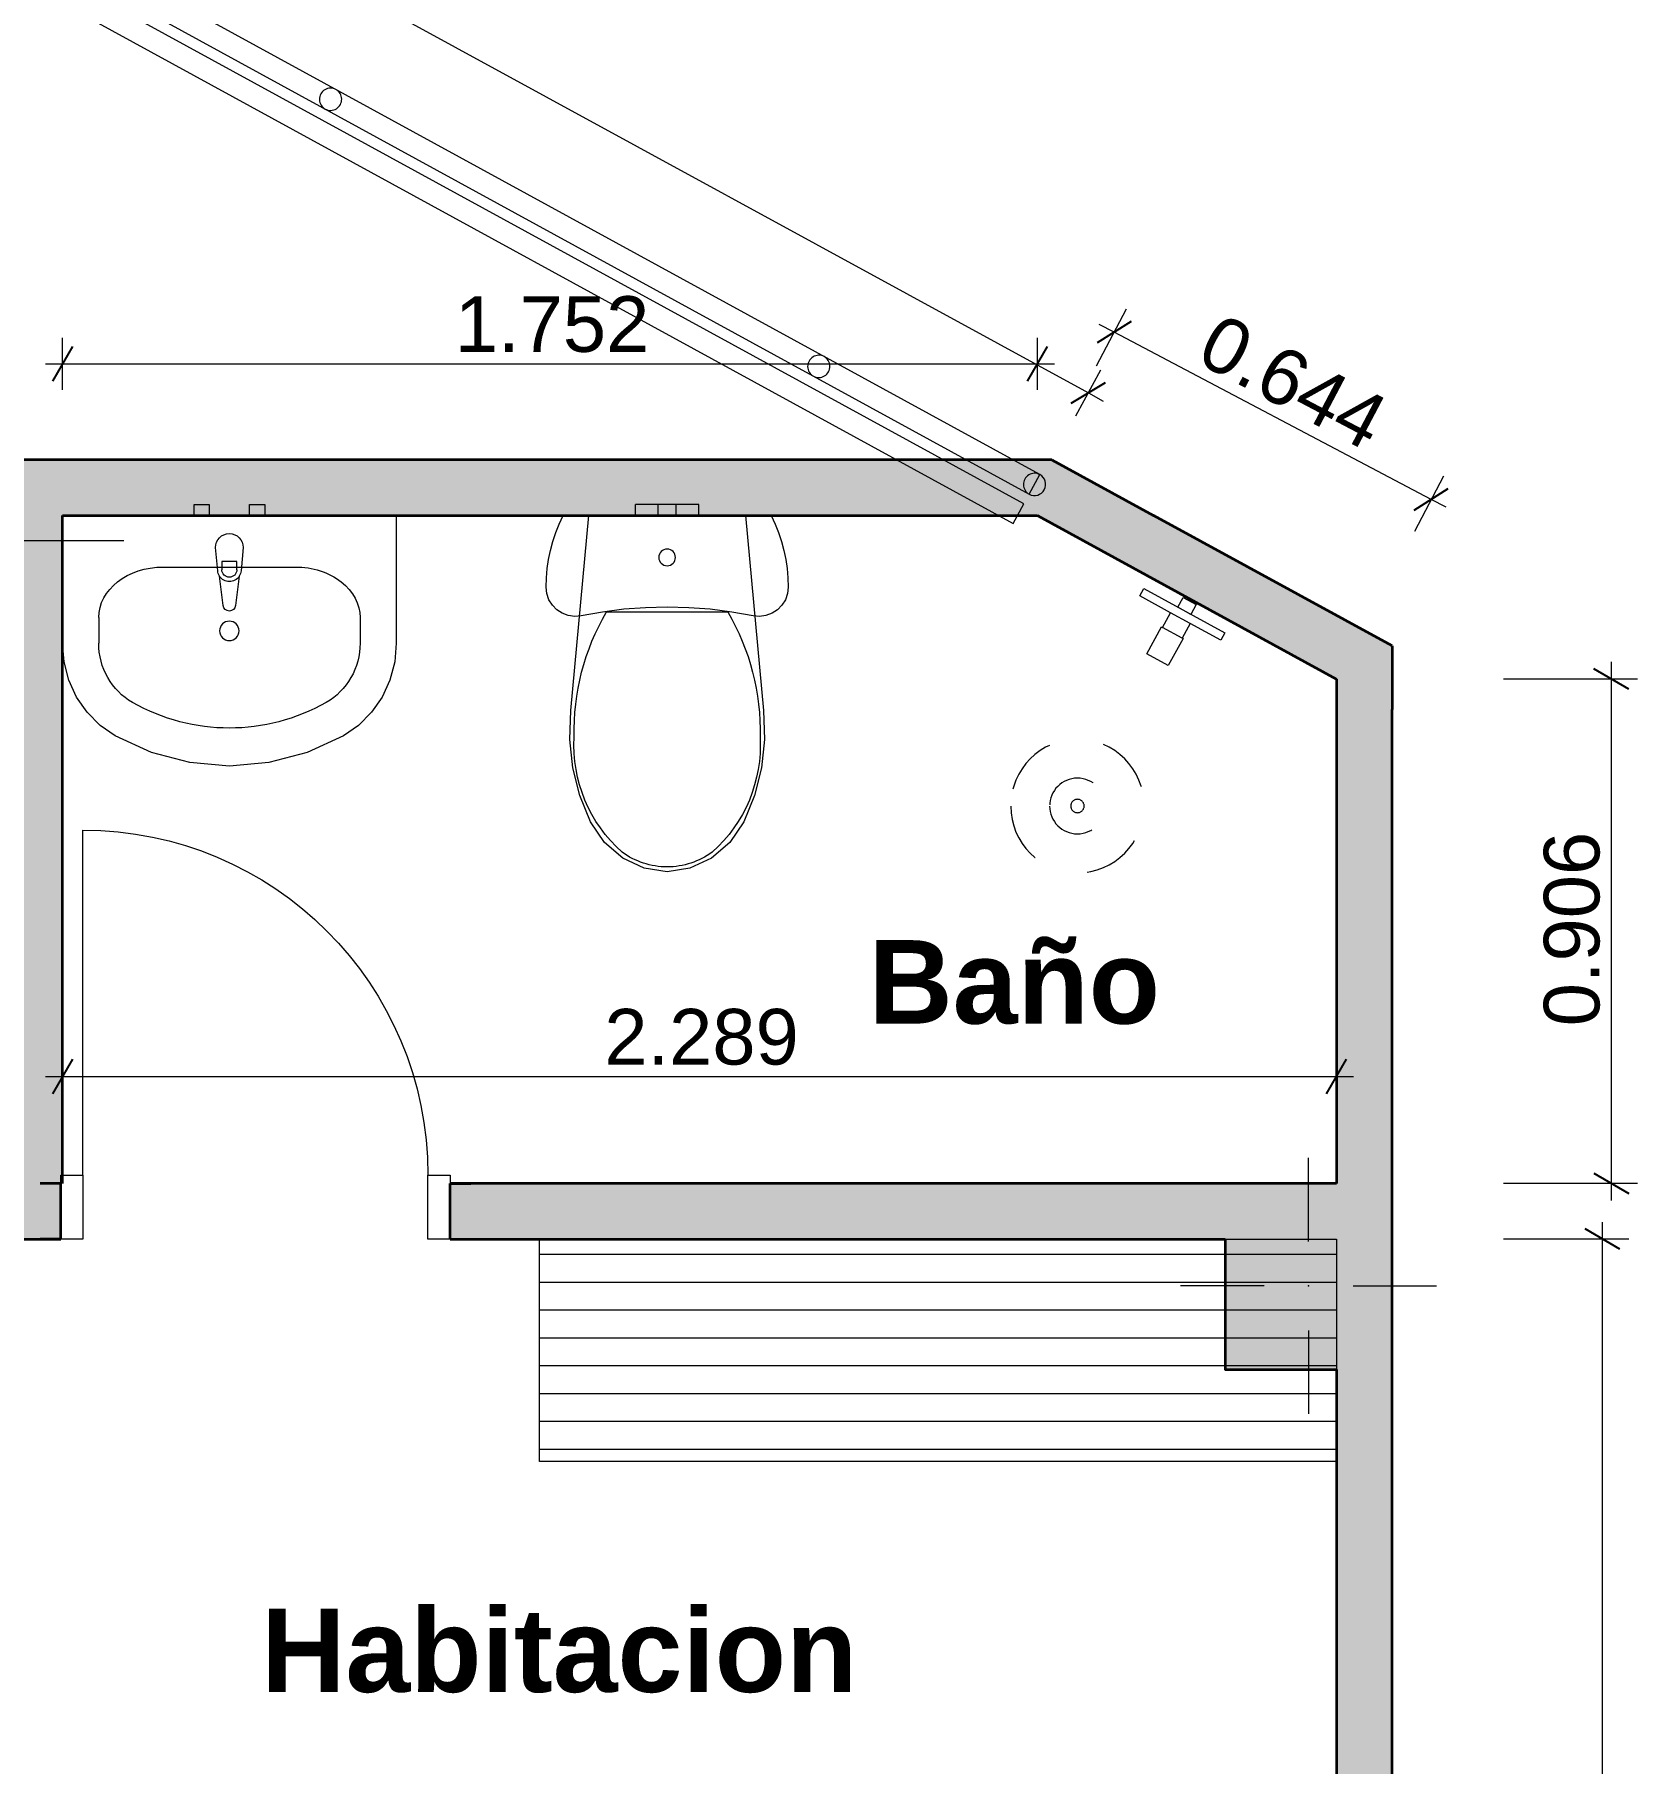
# Model space of a CAD drawing. Header units: metres. Extents: x -2.2 to 9, y -4.4 to 7.9.
# Drawn here: x 3.15 to 6.03, y 1.885 to 4.992 of the extents above; entities that cross this region are included whole.
import ezdxf

# ---------------------------------------------------------------- set-up
doc = ezdxf.new("R2010")
doc.units = ezdxf.units.M
doc.header["$MEASUREMENT"] = 0
doc.linetypes.add('Línea Oculta', pattern=[0.15875, 0.105833, -0.052917])
doc.linetypes.add('Wipeout_Contour', pattern=[1, 0, -1])
for name, color, linetype in [('Nuevo_Cotas - General', 7, 'Continuous'), ('Nuevo_Dibujo 2D - General', 7, 'Continuous'), ('Nuevo_Estructura - Carga', 7, 'Continuous'), ('Nuevo_Interior - Escaleras & Barandillas', 7, 'Continuous'), ('Nuevo_Interior - Mobiliario', 7, 'Continuous'), ('Nuevo_Puertas ARCHICAD', 7, 'Continuous')]:
    doc.layers.add(name, color=color, linetype=linetype)
for name, color, linetype, lineweight, true_color in [('Nuevo_Cotas - General_Pluma_Nº__45', 7, 'Continuous', 25, 0x40a5ff), ('Nuevo_Cotas - General_Pluma_Nº__85', 7, 'Continuous', 20, 0x80c2ff), ('Nuevo_Dibujo 2D - General_Pluma_Nº__82', 7, 'Continuous', 20, 0xaaaaaa), ('Nuevo_Estructura - Carga_Pluma_Nº__160', 7, 'Continuous', 20, 0xb4a35c), ('Nuevo_Estructura - Carga_Pluma_Nº__28', 7, 'Continuous', 35, 0xa80f02), ('Nuevo_Notas - Textos_Pluma_Nº__86', 7, 'Continuous', 20, 0x5555ff), ('Nuevo_Puertas ARCHICAD_Pluma_Nº__23', 7, 'Continuous', 20, 0xff6600), ('Nuevo_Puertas ARCHICAD_Pluma_Nº__3', 7, 'Continuous', 18, 0xff6600)]:
    doc.layers.add(name, color=color, linetype=linetype, lineweight=lineweight, true_color=true_color)
for name, color, linetype, lineweight in [('Nuevo_Cotas - General_Pluma_Nº__46', 5, 'Continuous', 25), ('Nuevo_Dibujo 2D - General_Pluma_Nº__2', 8, 'Continuous', 15), ('Nuevo_Estructura - Carga_Pluma_Nº__20', 1, 'Continuous', 0), ('Nuevo_Estructura - Carga_Pluma_Nº__27', 7, 'Continuous', 35), ('Nuevo_Interior - Escaleras & Barandillas_Pluma_Nº__11', 171, 'Continuous', 18), ('Nuevo_Interior - Mobiliario_Pluma_Nº__75', 6, 'Continuous', 20), ('Nuevo_Puertas ARCHICAD_Pluma_Nº__141', 7, 'Continuous', 20), ('Nuevo_Puertas ARCHICAD_Pluma_Nº__27', 7, 'Continuous', 35)]:
    doc.layers.add(name, color=color, linetype=linetype, lineweight=lineweight)
doc.styles.add('Estilo_Generado_1', font='')
doc.styles.add('Estilo_Generado_2', font='')
doc.styles.get('Estilo_Generado_1').set_extended_font_data('Arial')
doc.styles.get('Estilo_Generado_2').set_extended_font_data('Arial', bold=True)
doc.dimstyles.new('Estilo_Generado__1', dxfattribs={"dimtxt": 0.1, "dimasz": 0.0475, "dimexe": 0.18, "dimexo": 0.3, "dimgap": 0.09, "dimtad": 1, "dimdec": 3, "dimzin": 0, "dimdsep": 46, "dimtxsty": 'Estilo_Generado_1', "dimblk": 'ARROWHEAD_2', "dimblk1": 'ARROWHEAD_2', "dimblk2": 'ARROWHEAD_2', "dimcen": 0.09, "dimclrd": 256, "dimclre": 256, "dimclrt": 5, "dimadec": 0, "dimazin": 0, "dimtfac": 1, "dimtdec": 4, "dimtmove": 0, "dimatfit": 3, "dimfxl": 1, "dimtolj": 1, "dimtzin": 0, "dimarcsym": 0})
doc.dimstyles.new('Estilo_Generado__2', dxfattribs={"dimtxt": 0.1, "dimasz": 0.0475, "dimexe": 0.18, "dimexo": 0.3, "dimgap": 0.09, "dimtad": 1, "dimtih": 1, "dimtoh": 1, "dimdec": 3, "dimzin": 0, "dimdsep": 46, "dimtxsty": 'Estilo_Generado_1', "dimblk": 'ARROWHEAD_2', "dimblk1": 'ARROWHEAD_2', "dimblk2": 'ARROWHEAD_2', "dimcen": 0.09, "dimclrd": 256, "dimclre": 256, "dimclrt": 5, "dimadec": 0, "dimazin": 0, "dimtfac": 1, "dimtdec": 4, "dimtmove": 0, "dimatfit": 3, "dimfxl": 1, "dimtolj": 1, "dimtzin": 0, "dimarcsym": 0})

# ---------------------------------------------------------------- blocks, each defined once
blk = doc.blocks.new('Puerta Doble Corredera Exterior 24')
at = {"layer": 'Nuevo_Puertas ARCHICAD_Pluma_Nº__141', "color": 7, "linetype": 'Continuous', "lineweight": 20}
for p, q in [((-0.9, 0.265), (-0.85, 0.315)), ((0.9, 0.265), (0.85, 0.315)), ((-0.7, 0.265), (-0.9, 0.265)), ((-0.9, 0.265), (-0.85, 0.215)), ((0.7, 0.265), (0.9, 0.265)), ((0.9, 0.265), (0.85, 0.215))]:
    blk.add_line(p, q, dxfattribs=at)
at = {"layer": 'Nuevo_Puertas ARCHICAD_Pluma_Nº__27', "color": 7, "linetype": 'Continuous', "lineweight": 35}
for p, q in [((-1, 0), (-1, 0.1)), ((1, 0), (1, 0.1))]:
    blk.add_line(p, q, dxfattribs=at)
at = {"layer": 'Nuevo_Puertas ARCHICAD_Pluma_Nº__3', "color": 30, "linetype": 'Continuous', "lineweight": 18, "true_color": 0xff6600}
for p, q in [((-1.2, 0.145), (-0.2, 0.145)), ((1.2, 0.145), (0.2, 0.145))]:
    blk.add_line(p, q, dxfattribs=at)
blk = doc.blocks.new('Muro_1', base_point=(4.9777, 4.2275))
at = {"layer": 'Nuevo_Estructura - Carga_Pluma_Nº__160', "linetype": 'Continuous', "lineweight": 0, "true_color": 0x5a512e}
for points in [[(1, 4.1275), (1.1, 4.1275), (1, 4.2275)], [(1.1, 4.2275), (1, 4.2275), (1.1, 4.1275)], [(1.1, 4.1275), (1.1102, 4.1275), (1.1102, 4.2275), (1.1, 4.2275)], [(3.1102, 4.2275), (3.1102, 4.1275), (4.9521, 4.1275), (4.769, 4.2275)], [(4.769, 4.2275), (4.9521, 4.1275), (4.9777, 4.2275)], [(4.9521, 4.1275), (5.1608, 4.1275), (4.9777, 4.2275)]]:
    blk.add_hatch(color=59, dxfattribs=at).paths.add_polyline_path(points)
at = {"layer": 'Nuevo_Estructura - Carga_Pluma_Nº__27', "color": 7, "linetype": 'Continuous', "lineweight": 35}
for p, q in [((1.1102, 4.2275), (1.1102, 4.1275)), ((3.1102, 4.2275), (3.1102, 4.1275))]:
    blk.add_line(p, q, dxfattribs=at)
at = {"layer": 'Nuevo_Estructura - Carga_Pluma_Nº__27', "color": 7, "linetype": 'Continuous', "lineweight": 35, "flags": 128}
for points in [[(1, 4.2275), (1, 4.1275)], [(1.1102, 4.2275), (1, 4.2275)], [(4.9777, 4.2275), (3.1102, 4.2275)], [(4.9777, 4.2275), (5.1608, 4.1275)], [(1.1, 4.1275), (1.1102, 4.1275)], [(3.2, 4.1275), (4.9521, 4.1275)]]:
    blk.add_lwpolyline(points, dxfattribs=at)
at = {"layer": 'Nuevo_Puertas ARCHICAD', "color": 21, "linetype": 'Continuous', "lineweight": 18, "true_color": 0xff9955, "rotation": 180}
blk.add_blockref('Puerta Doble Corredera Exterior 24', (2.1102, 4.2275), dxfattribs=at)
blk = doc.blocks.new('Muro_2', base_point=(4.9777, 4.2275))
at = {"layer": 'Nuevo_Estructura - Carga_Pluma_Nº__160', "linetype": 'Continuous', "lineweight": 0, "true_color": 0x5a512e}
for points in [[(5.4897, 3.9479), (5.1608, 4.1275), (4.9521, 4.1275), (5.4897, 3.8339)], [(5.4897, 3.9479), (5.4897, 3.8339), (5.5897, 3.8933)], [(5.4897, 3.8339), (5.5897, 3.7793), (5.5897, 3.8933)]]:
    blk.add_hatch(color=59, dxfattribs=at).paths.add_polyline_path(points)
at = {"layer": 'Nuevo_Estructura - Carga_Pluma_Nº__27', "color": 7, "linetype": 'Continuous', "lineweight": 35, "flags": 128}
for points in [[(4.9521, 4.1275), (5.4897, 3.8339)], [(5.5897, 3.8933), (5.1608, 4.1275)], [(5.5897, 3.8933), (5.5897, 3.7793)]]:
    blk.add_lwpolyline(points, dxfattribs=at)
blk = doc.blocks.new('Muro_3', base_point=(5.5897, 3.8933))
at = {"layer": 'Nuevo_Estructura - Carga_Pluma_Nº__160', "linetype": 'Continuous', "lineweight": 0, "true_color": 0x5a512e}
for points in [[(5.4894, 2.8933), (5.5894, 2.8933), (5.5897, 3.7793), (5.4897, 3.8339)], [(5.4893, 2.5933), (5.4884, -0.7), (5.5884, -0.7), (5.5884, -1), (5.5893, 2.5933)]]:
    blk.add_hatch(color=59, dxfattribs=at).paths.add_polyline_path(points)
at = {"layer": 'Nuevo_Estructura - Carga_Pluma_Nº__27', "color": 7, "linetype": 'Continuous', "lineweight": 35, "flags": 128}
for points in [[(5.4897, 3.8339), (5.4894, 2.9275)], [(5.5894, 2.8933), (5.5897, 3.7793)], [(5.4893, 2.5933), (5.4884, -0.7)], [(5.5884, -1), (5.5893, 2.5933)]]:
    blk.add_lwpolyline(points, dxfattribs=at)
blk = doc.blocks.new('Muro_4', base_point=(3.1, 4.2275))
at = {"layer": 'Nuevo_Estructura - Carga_Pluma_Nº__160', "linetype": 'Continuous', "lineweight": 0, "true_color": 0x5a512e}
for points in [[(3.2, 2.9275), (3.2, 4.1275), (3.1, 4.1275), (3.1, 2.9275)], [(3.1, 2.9275), (3.1, 2.8275), (3.2, 2.9275)], [(3.1969, 2.9244), (3.1, 2.8275), (3.1969, 2.8275)]]:
    blk.add_hatch(color=59, dxfattribs=at).paths.add_polyline_path(points)
at = {"layer": 'Nuevo_Estructura - Carga_Pluma_Nº__27', "color": 7, "linetype": 'Continuous', "lineweight": 35, "flags": 128}
for points in [[(3.1, 4.1275), (3.1, 2.9275)], [(3.2, 2.9275), (3.2, 4.1275)]]:
    blk.add_lwpolyline(points, dxfattribs=at)
blk = doc.blocks.new('Puerta 24')
at = {"layer": 'Nuevo_Puertas ARCHICAD_Pluma_Nº__141', "color": 7, "linetype": 'Continuous', "lineweight": 20}
blk.add_arc((0.31, 0), 0.62, 90, 180, dxfattribs=at)
at = {"layer": 'Nuevo_Puertas ARCHICAD_Pluma_Nº__23', "color": 30, "linetype": 'Continuous', "lineweight": 20, "true_color": 0xff6600}
for p, q in [((-0.31, 0), (-0.35, 0)), ((-0.35, 0), (-0.35, -0.115)), ((-0.31, -0.115), (-0.31, 0)), ((0.35, 0), (0.31, 0)), ((0.31, 0), (0.31, -0.115)), ((0.35, -0.115), (0.35, 0)), ((-0.35, -0.115), (-0.31, -0.115)), ((0.31, -0.115), (0.35, -0.115))]:
    blk.add_line(p, q, dxfattribs=at)
at = {"layer": 'Nuevo_Puertas ARCHICAD_Pluma_Nº__27', "color": 7, "linetype": 'Continuous', "lineweight": 35}
for p, q in [((-0.35, -0.015), (-0.387, -0.015)), ((-0.35, -0.015), (-0.387, -0.015)), ((-0.35, -0.115), (-0.35, -0.015)), ((-0.35, -0.115), (-0.35, -0.015)), ((0.35, -0.115), (0.35, -0.015)), ((0.35, -0.115), (0.35, -0.015)), ((0.35, -0.015), (0.387, -0.015)), ((0.35, -0.015), (0.387, -0.015)), ((-0.35, -0.115), (-0.387, -0.115)), ((-0.35, -0.115), (-0.387, -0.115)), ((0.35, -0.115), (0.387, -0.115)), ((0.35, -0.115), (0.387, -0.115))]:
    blk.add_line(p, q, dxfattribs=at)
at = {"layer": 'Nuevo_Puertas ARCHICAD_Pluma_Nº__3', "color": 30, "linetype": 'Continuous', "lineweight": 18, "true_color": 0xff6600}
blk.add_line((0.31, 0), (0.31, 0.62), dxfattribs=at)
blk = doc.blocks.new('Muro_5', base_point=(3.1, 2.9275))
at = {"layer": 'Nuevo_Estructura - Carga_Pluma_Nº__160', "linetype": 'Continuous', "lineweight": 0, "true_color": 0x5a512e}
blk.add_hatch(color=59, dxfattribs=at).paths.add_polyline_path([(5.4894, 2.9275), (3.8969, 2.9275), (3.8969, 2.8275), (5.2894, 2.8275), (5.2894, 2.8933), (5.4894, 2.8933)])
at = {"layer": 'Nuevo_Estructura - Carga_Pluma_Nº__27', "color": 7, "linetype": 'Continuous', "lineweight": 35}
for p, q in [((3.1969, 2.9275), (3.1599, 2.9275)), ((3.1969, 2.8275), (3.1969, 2.9275)), ((3.8969, 2.9275), (3.9339, 2.9275)), ((3.8969, 2.8275), (3.8969, 2.9275)), ((3.1969, 2.8275), (3.1599, 2.8275)), ((3.8969, 2.8275), (3.9339, 2.8275))]:
    blk.add_line(p, q, dxfattribs=at)
at = {"layer": 'Nuevo_Estructura - Carga_Pluma_Nº__27', "color": 7, "linetype": 'Continuous', "lineweight": 35, "flags": 128}
for points in [[(5.4894, 2.9275), (3.8969, 2.9275)], [(3.1, 2.8275), (3.1969, 2.8275)], [(3.8969, 2.8275), (5.2894, 2.8275)]]:
    blk.add_lwpolyline(points, dxfattribs=at)
at = {"layer": 'Nuevo_Puertas ARCHICAD', "color": 21, "linetype": 'Continuous', "lineweight": 18, "true_color": 0xff9955, "xscale": -1}
blk.add_blockref('Puerta 24', (3.5469, 2.9425), dxfattribs=at)
blk = doc.blocks.new('Barandilla_2')
at = {"layer": 'Nuevo_Interior - Escaleras & Barandillas_Pluma_Nº__11', "color": 171, "linetype": 'Continuous', "lineweight": 18}
for p, q in [((1.052, 6.3123), (1.0428, 6.3051)), ((1.052, 6.3123), (1.0428, 6.3051)), ((1.058, 6.3149), (1.052, 6.3123)), ((1.058, 6.3149), (1.052, 6.3123)), ((1.0627, 6.3169), (1.058, 6.3149)), ((1.0627, 6.3169), (1.058, 6.3149)), ((1.0742, 6.3186), (1.0627, 6.3169)), ((1.0742, 6.3186), (1.0627, 6.3169)), ((1.0858, 6.3173), (1.0742, 6.3186)), ((1.0858, 6.3173), (1.0742, 6.3186)), ((1.0955, 6.3136), (1.0858, 6.3173)), ((1.0955, 6.3136), (1.0858, 6.3173)), ((1.1035, 6.3092), (1.0955, 6.3136)), ((1.1035, 6.3092), (1.0955, 6.3136)), ((1.1165, 6.3021), (1.1035, 6.3092)), ((1.1165, 6.3021), (1.1035, 6.3092)), ((1.0313, 6.285), (1.03, 6.2748)), ((1.0313, 6.285), (1.03, 6.2748)), ((1.0358, 6.2958), (1.0313, 6.285)), ((1.0358, 6.2958), (1.0313, 6.285)), ((1.0428, 6.3051), (1.0358, 6.2958)), ((1.0428, 6.3051), (1.0358, 6.2958)), ((1.0708, 6.2759), (1.0716, 6.2769)), ((1.0708, 6.2759), (1.0716, 6.2769)), ((1.0716, 6.2769), (1.0725, 6.2776)), ((1.0716, 6.2769), (1.0725, 6.2776)), ((1.0725, 6.2776), (1.0737, 6.2781)), ((1.0725, 6.2776), (1.0737, 6.2781)), ((1.0737, 6.2781), (1.0749, 6.2783)), ((1.0737, 6.2781), (1.0749, 6.2783)), ((1.0737, 6.2781), (1.0737, 6.2781)), ((1.0737, 6.2781), (1.0737, 6.2781)), ((1.0749, 6.2783), (1.0762, 6.2782)), ((1.0749, 6.2783), (1.0762, 6.2782)), ((1.0762, 6.2782), (1.0785, 6.2772)), ((1.0762, 6.2782), (1.0785, 6.2772)), ((1.0785, 6.2772), (1.0843, 6.2741)), ((1.0785, 6.2772), (1.0843, 6.2741)), ((4.9565, 4.2012), (1.1165, 6.3021)), ((4.9565, 4.2012), (1.1165, 6.3021)), ((1.03, 6.2748), (1.03, 6.2735)), ((1.03, 6.2748), (1.03, 6.2735)), ((1.03, 6.2735), (1.03, 6.2586)), ((1.03, 6.2735), (1.03, 6.2586)), ((1.03, 6.2586), (1.03, 4.2275)), ((1.03, 6.2586), (1.03, 4.2275)), ((1.07, 6.2722), (1.0703, 6.2747)), ((1.07, 6.2722), (1.0703, 6.2747)), ((1.07, 6.2586), (1.07, 6.2722)), ((1.07, 6.2586), (1.07, 6.2722)), ((1.07, 4.2275), (1.07, 6.2586)), ((1.07, 4.2275), (1.07, 6.2586)), ((1.0703, 6.2747), (1.0708, 6.2759)), ((1.0703, 6.2747), (1.0708, 6.2759)), ((1.0843, 6.2741), (1.0973, 6.267)), ((1.0843, 6.2741), (1.0973, 6.267)), ((1.0973, 6.267), (4.9373, 4.1661)), ((1.0973, 6.267), (4.9373, 4.1661)), ((1.1227, 6.2157), (1.118, 6.2137)), ((1.1342, 6.2174), (1.1227, 6.2157)), ((1.1458, 6.2161), (1.1342, 6.2174)), ((1.1555, 6.2124), (1.1458, 6.2161)), ((1.0913, 6.1838), (1.09, 6.1736)), ((1.0958, 6.1946), (1.0913, 6.1838)), ((1.1028, 6.2039), (1.0958, 6.1946)), ((1.112, 6.2111), (1.1028, 6.2039)), ((1.118, 6.2137), (1.112, 6.2111)), ((1.1635, 6.208), (1.1555, 6.2124)), ((1.1765, 6.2008), (1.1635, 6.208)), ((4.9277, 4.1486), (1.1765, 6.2008)), ((1.09, 6.1736), (1.09, 6.1723)), ((1.09, 6.1723), (1.09, 6.1574)), ((1.09, 6.1574), (1.09, 4.2275)), ((1.13, 6.171), (1.1303, 6.1735)), ((1.13, 6.1574), (1.13, 6.171)), ((1.13, 4.2275), (1.13, 6.1574)), ((1.1303, 6.1735), (1.1308, 6.1746)), ((1.1308, 6.1746), (1.1316, 6.1756)), ((1.1316, 6.1756), (1.1325, 6.1764)), ((1.1325, 6.1764), (1.1337, 6.1769)), ((1.1337, 6.1769), (1.1349, 6.1771)), ((1.1337, 6.1769), (1.1337, 6.1769)), ((1.1349, 6.1771), (1.1362, 6.1769)), ((1.1362, 6.1769), (1.1385, 6.176)), ((1.1385, 6.176), (1.1443, 6.1729)), ((1.1443, 6.1729), (1.1573, 6.1658)), ((1.1573, 6.1658), (4.9085, 4.1135)), ((1.03, 4.2275), (1.07, 4.2275)), ((1.03, 4.2275), (1.07, 4.2275)), ((1.09, 4.2275), (1.13, 4.2275)), ((4.9373, 4.1661), (4.9565, 4.2012)), ((4.9373, 4.1661), (4.9565, 4.2012)), ((4.9085, 4.1135), (4.9277, 4.1486))]:
    blk.add_line(p, q, dxfattribs=at)
at = {"layer": 'Nuevo_Interior - Escaleras & Barandillas_Pluma_Nº__11', "color": 171, "linetype": 'Continuous', "lineweight": 18, "flags": 128}
for points in [[(1.07, 6.3157, 1), (1.03, 6.3157, 1)], [(1.07, 6.2275, 1), (1.03, 6.2275, 1)], [(1.9177, 5.8181, 1), (1.9369, 5.8532, 1)], [(2.795, 5.3382, 1), (2.8142, 5.3733, 1)], [(1.07, 5.2275, 1), (1.03, 5.2275, 1)], [(3.6723, 4.8582, 1), (3.6915, 4.8933, 1)], [(4.5496, 4.3782, 1), (4.5688, 4.4133, 1)], [(1.07, 4.2275, 1), (1.03, 4.2275, 1)], [(4.9373, 4.1661, 1), (4.9565, 4.2012, 1)]]:
    blk.add_lwpolyline(points, format="xyb", close=True, dxfattribs=at)
blk = doc.blocks.new('Kit Ducha 24')
at = {"layer": 'Nuevo_Interior - Mobiliario_Pluma_Nº__75', "color": 6, "linetype": 'Continuous', "lineweight": 20}
for p, q in [((-0.02, -0.015), (0.02, -0.015)), ((-0.02, -0.045), (0.02, -0.045))]:
    blk.add_line(p, q, dxfattribs=at)
at = {"layer": 'Nuevo_Interior - Mobiliario_Pluma_Nº__75', "color": 6, "linetype": 'Continuous', "lineweight": 20, "flags": 128}
for points in [[(-0.083, 0), (-0.083, -0.015), (-0.02, -0.015), (-0.02, -0.045), (-0.022, -0.045), (-0.022, -0.1), (0.022, -0.1), (0.022, -0.045), (0.02, -0.045), (0.02, -0.015), (0.083, -0.015), (0.083, 0)], [(-0.0135, 0), (0.0135, 0), (0.0135, 0.02), (-0.0135, 0.02)], [(-0.0135, 0), (0.0135, 0), (0.0135, 0.02), (-0.0135, 0.02)]]:
    blk.add_lwpolyline(points, close=True, dxfattribs=at)
at = {"layer": 'Nuevo_Interior - Mobiliario_Pluma_Nº__75', "color": 6, "linetype": 'Línea Oculta', "lineweight": 20}
for radius in [0.12, 0.05, 0.012]:
    blk.add_circle((0, -0.4), radius, dxfattribs=at)
blk = doc.blocks.new('Lavabo 24')
at = {"layer": 'Nuevo_Interior - Mobiliario_Pluma_Nº__75', "color": 6, "linetype": 'Continuous', "lineweight": 20}
for p, q in [((0.1188, -0.0923), (-0.1188, -0.0923)), ((-0.0136, -0.0971), (-0.0136, -0.0822)), ((-0.0136, -0.0822), (0.0136, -0.0822)), ((0.0136, -0.0822), (0.0136, -0.0971)), ((-0.2348, -0.1833), (-0.2348, -0.2291)), ((0.2348, -0.1833), (0.2348, -0.2291))]:
    blk.add_line(p, q, dxfattribs=at)
at = {"layer": 'Nuevo_Interior - Mobiliario_Pluma_Nº__75', "color": 6, "linetype": 'Continuous', "lineweight": 20, "flags": 128}
for points in [[(-0.3, 0), (-0.3, -0.2291), (-0.2971, -0.2628), (-0.2885, -0.2955), (-0.2745, -0.326), (-0.2555, -0.3534), (-0.2322, -0.3769), (-0.2052, -0.3956), (-0.14, -0.4255), (-0.071, -0.4438), (0, -0.45), (0.071, -0.4438), (0.14, -0.4255), (0.2052, -0.3956), (0.2322, -0.3769), (0.2555, -0.3534), (0.2745, -0.326), (0.2885, -0.2955), (0.2971, -0.2628), (0.3, -0.2291), (0.3, 0)], [(-0.0635, 0), (-0.0365, 0), (-0.0365, 0.02), (-0.0635, 0.02)], [(0.0365, 0), (0.0635, 0), (0.0635, 0.02), (0.0365, 0.02)]]:
    blk.add_lwpolyline(points, close=True, dxfattribs=at)
blk.add_lwpolyline([(-0.025, -0.0573), (-0.021, -0.0993, 0.12102), (-0.0177, -0.1088), (-0.0111, -0.1617, 0.882566), (0.0111, -0.1617), (0.0177, -0.1088, 0.12102), (0.021, -0.0993), (0.025, -0.0573, 1)], format="xyb", close=True, dxfattribs=at)
at = {"layer": 'Nuevo_Interior - Mobiliario_Pluma_Nº__75', "color": 6, "linetype": 'Continuous', "lineweight": 20}
blk.add_circle((0, -0.2071), 0.0175, dxfattribs=at)
for centre, radius, start, end in [((0, -0.0974), 0.0211, 212.771, 327.229), ((0, -0.0971), 0.0136, 180, 0)]:
    blk.add_arc(centre, radius, start, end, dxfattribs=at)
for centre, major_axis, ratio, start_param, end_param in [((-0.1187, -0.1833), (0.1161, 0), 0.783646, 1.570796, 3.141593), ((0.1187, -0.1833), (0.1161, 0), 0.783646, 0, 1.570796), ((-0.1189, -0.2291), (0, 0.1212), 0.956522, 1.570796, 2.644618), ((0.1189, -0.2291), (0, 0.1212), 0.956522, 3.638567, 4.712389), ((0, 0), (0, 0.3818), 0.956522, 2.644618, 3.638567)]:
    blk.add_ellipse(centre, major_axis=major_axis, ratio=ratio, start_param=start_param, end_param=end_param, dxfattribs=at)
blk = doc.blocks.new('WC 24')
at = {"layer": 'Nuevo_Interior - Mobiliario_Pluma_Nº__75', "color": 6, "linetype": 'Continuous', "lineweight": 20}
for p, q in [((-0.057, 0.02), (-0.0403, 0.02)), ((-0.057, 0), (-0.057, 0.02)), ((-0.0403, 0.02), (-0.016, 0.02)), ((-0.016, 0.02), (-0.0113, 0.02)), ((-0.016, 0), (-0.016, 0.02)), ((-0.0113, 0.02), (0, 0.02)), ((0, 0.02), (0.0113, 0.02)), ((0, 0), (0.0113, 0)), ((0.0113, 0.02), (0.016, 0.02)), ((0.0113, 0), (0.016, 0)), ((0.016, 0), (0.016, 0.02)), ((0.016, 0.02), (0.0403, 0.02)), ((0.016, 0), (0.0403, 0)), ((0.0403, 0.02), (0.057, 0.02)), ((0.0403, 0), (0.057, 0)), ((0.057, 0), (0.057, 0.02)), ((-0.057, 0), (-0.0403, 0)), ((-0.0403, 0), (-0.016, 0)), ((-0.016, 0), (-0.0113, 0)), ((-0.0113, 0), (0, 0)), ((0, -0.173), (-0.1089, -0.173)), ((0.1089, -0.173), (0, -0.173))]:
    blk.add_line(p, q, dxfattribs=at)
at = {"layer": 'Nuevo_Interior - Mobiliario_Pluma_Nº__75', "color": 6, "linetype": 'Continuous', "lineweight": 20, "flags": 128}
for points in [[(-0.1868, 0), (-0.1939, -0.0151), (-0.2001, -0.0305), (-0.2054, -0.0463), (-0.2097, -0.0624), (-0.2131, -0.0787), (-0.2155, -0.0952), (-0.217, -0.1118), (-0.2175, -0.1285), (-0.2162, -0.14), (-0.2124, -0.151), (-0.2063, -0.1609), (-0.1982, -0.1691), (-0.1885, -0.1755), (-0.1776, -0.1795), (-0.1661, -0.181), (-0.1545, -0.18), (-0.1162, -0.1732), (-0.0776, -0.1683), (-0.0389, -0.1654), (0, -0.1644), (0.0389, -0.1654), (0.0776, -0.1683), (0.1162, -0.1732), (0.1545, -0.18), (0.1661, -0.181), (0.1776, -0.1795), (0.1885, -0.1755), (0.1982, -0.1691), (0.2063, -0.1609), (0.2124, -0.151), (0.2162, -0.14), (0.2175, -0.1285), (0.217, -0.1118), (0.2155, -0.0952), (0.2131, -0.0787), (0.2097, -0.0624), (0.2054, -0.0463), (0.2001, -0.0305), (0.1939, -0.0151), (0.1868, 0)], [(-0.1694, -0.4534), (-0.157, -0.5032), (-0.138, -0.5501), (-0.1124, -0.5873), (-0.0794, -0.6158), (-0.041, -0.6338), (0, -0.64), (0.041, -0.6338), (0.0794, -0.6158), (0.1124, -0.5873), (0.138, -0.5501), (0.157, -0.5032), (0.1694, -0.4534), (0.1749, -0.4021), (0.1733, -0.3504), (0.141, 0), (-0.141, 0), (-0.1733, -0.3504), (-0.1749, -0.4021)]]:
    blk.add_lwpolyline(points, close=True, dxfattribs=at)
at = {"layer": 'Nuevo_Interior - Mobiliario_Pluma_Nº__75', "color": 6, "linetype": 'Continuous', "lineweight": 20}
blk.add_ellipse((0, -0.075), major_axis=(0.015, 0), ratio=0.999724, dxfattribs=at)
for centre, major_axis, start_param, end_param in [((0.2581, -0.3879), (0, 0.4255), 1.041392, 1.594412), ((-0.2581, -0.3879), (0, 0.4255), 4.688771, 5.241791), ((0.0895, -0.4123), (0, 0.2571), 1.515065, 2.415654), ((-0.0895, -0.4123), (0, 0.2571), 3.867528, 4.768116), ((0.0008, -0.4928), (0, 0.1386), 2.509088, 3.135732), ((-0.0008, -0.4928), (0, 0.1386), 3.147454, 3.774097)]:
    blk.add_ellipse(centre, major_axis=major_axis, ratio=0.999377, start_param=start_param, end_param=end_param, dxfattribs=at)
blk = doc.blocks.new('*D27')
at = {"layer": 'Nuevo_Cotas - General_Pluma_Nº__45', "color": 161, "linetype": 'Continuous', "lineweight": 25, "true_color": 0x40a5ff}
for p, q in [((5.9989, 2.8095), (5.9364, 2.8456)), ((5.9364, -0.882), (5.9989, -0.918))]:
    blk.add_line(p, q, dxfattribs=at)
at = {"layer": 'Nuevo_Cotas - General_Pluma_Nº__85', "color": 151, "linetype": 'Continuous', "lineweight": 20, "true_color": 0x80c2ff}
for p, q in [((6.0146, 2.8275), (5.7894, 2.8275)), ((5.9677, 2.8275), (5.9677, 2.8581)), ((5.9677, -0.9), (5.9677, 2.8275)), ((6.0146, -0.9), (5.7884, -0.9)), ((5.9677, -0.9306), (5.9677, -0.9))]:
    blk.add_line(p, q, dxfattribs=at)
at = {"layer": 'Nuevo_Cotas - General_Pluma_Nº__46', "color": 5, "lineweight": 25, "insert": (5.9477, 0.7928), "char_height": 0.1, "attachment_point": 7, "rotation": 90, "style": 'Estilo_Generado_1'}
blk.add_mtext('\\A1;{\\pql;\\fArial|b0|i0|c0|p34;3.728}', dxfattribs=at)
blk = doc.blocks.new('ARROWHEAD_2')
at = {"color": 0, "linetype": 'Continuous', "lineweight": 0}
for p, q in [((-0.378, -0.655), (0.378, 0.655)), ((0, 0), (-1, 0))]:
    blk.add_line(p, q, dxfattribs=at)
blk = doc.blocks.new('*D28')
at = {"layer": 'Nuevo_Cotas - General_Pluma_Nº__45', "color": 161, "linetype": 'Continuous', "lineweight": 25, "true_color": 0x40a5ff}
for p, q in [((6.0146, 3.8159), (5.9521, 3.852)), ((5.9521, 2.9456), (6.0146, 2.9095))]:
    blk.add_line(p, q, dxfattribs=at)
at = {"layer": 'Nuevo_Cotas - General_Pluma_Nº__85', "color": 151, "linetype": 'Continuous', "lineweight": 20, "true_color": 0x80c2ff}
for p, q in [((5.9834, 3.8339), (5.9834, 3.8645)), ((6.0302, 3.8339), (5.7897, 3.8339)), ((5.9834, 2.9275), (5.9834, 3.8339)), ((6.0302, 2.9275), (5.7894, 2.9275)), ((5.9834, 2.897), (5.9834, 2.9275))]:
    blk.add_line(p, q, dxfattribs=at)
at = {"layer": 'Nuevo_Cotas - General_Pluma_Nº__46', "color": 5, "lineweight": 25, "insert": (5.9634, 3.2098), "char_height": 0.1, "attachment_point": 7, "rotation": 90, "style": 'Estilo_Generado_1'}
blk.add_mtext('\\A1;{\\pql;\\fArial|b0|i0|c0|p34;0.906}', dxfattribs=at)
blk = doc.blocks.new('*D29')
at = {"layer": 'Nuevo_Cotas - General_Pluma_Nº__45', "color": 161, "linetype": 'Continuous', "lineweight": 25, "true_color": 0x40a5ff}
for p, q in [((5.1204, 4.4763), (5.0593, 4.4378)), ((5.6292, 4.1375), (5.6903, 4.176))]:
    blk.add_line(p, q, dxfattribs=at)
at = {"layer": 'Nuevo_Cotas - General_Pluma_Nº__85', "color": 151, "linetype": 'Continuous', "lineweight": 20, "true_color": 0x80c2ff}
for p, q in [((5.1117, 4.4985), (5.0579, 4.3964)), ((5.0899, 4.457), (5.0628, 4.4713)), ((5.6598, 4.1568), (5.0899, 4.457)), ((5.6816, 4.1982), (5.6295, 4.0993)), ((5.6868, 4.1425), (5.6598, 4.1568))]:
    blk.add_line(p, q, dxfattribs=at)
at = {"layer": 'Nuevo_Cotas - General_Pluma_Nº__46', "color": 5, "lineweight": 25, "insert": (5.2329, 4.4043), "char_height": 0.1, "attachment_point": 7, "rotation": 332.2159, "style": 'Estilo_Generado_1'}
blk.add_mtext('\\A1;{\\pql;\\fArial|b0|i0|c0|p34;0.644}', dxfattribs=at)
blk = doc.blocks.new('*D30')
at = {"layer": 'Nuevo_Cotas - General_Pluma_Nº__45', "color": 161, "linetype": 'Continuous', "lineweight": 25, "true_color": 0x40a5ff}
for p, q in [((3.218, 4.4317), (3.182, 4.3692)), ((4.9341, 4.3692), (4.9702, 4.4317))]:
    blk.add_line(p, q, dxfattribs=at)
at = {"layer": 'Nuevo_Cotas - General_Pluma_Nº__85', "color": 151, "linetype": 'Continuous', "lineweight": 20, "true_color": 0x80c2ff}
for p, q in [((3.2, 4.3536), (3.2, 4.4473)), ((4.9521, 4.3536), (4.9521, 4.4473)), ((3.1694, 4.4004), (3.2, 4.4004)), ((3.2, 4.4004), (4.9521, 4.4004)), ((4.9521, 4.4004), (4.9827, 4.4004))]:
    blk.add_line(p, q, dxfattribs=at)
at = {"layer": 'Nuevo_Cotas - General_Pluma_Nº__46', "color": 5, "lineweight": 25, "insert": (3.9051, 4.4204), "char_height": 0.1, "attachment_point": 7, "style": 'Estilo_Generado_1'}
blk.add_mtext('\\A1;{\\pql;\\fArial|b0|i0|c0|p34;1.752}', dxfattribs=at)
blk = doc.blocks.new('*D31')
at = {"layer": 'Nuevo_Cotas - General_Pluma_Nº__45', "color": 161, "linetype": 'Continuous', "lineweight": 25, "true_color": 0x40a5ff}
for p, q in [((3.218, 3.1509), (3.182, 3.0884)), ((5.4714, 3.0884), (5.5075, 3.1509))]:
    blk.add_line(p, q, dxfattribs=at)
at = {"layer": 'Nuevo_Cotas - General_Pluma_Nº__85', "color": 151, "linetype": 'Continuous', "lineweight": 20, "true_color": 0x80c2ff}
for p, q in [((3.2, 3.0728), (3.2, 3.1665)), ((5.4894, 3.0728), (5.4894, 3.1665)), ((3.1694, 3.1196), (3.2, 3.1196)), ((3.2, 3.1196), (5.4894, 3.1196)), ((5.4894, 3.1196), (5.52, 3.1196))]:
    blk.add_line(p, q, dxfattribs=at)
at = {"layer": 'Nuevo_Cotas - General_Pluma_Nº__46', "color": 5, "lineweight": 25, "insert": (4.1737, 3.1396), "char_height": 0.1, "attachment_point": 7, "style": 'Estilo_Generado_1'}
blk.add_mtext('\\A1;{\\pql;\\fArial|b0|i0|c0|p34;2.289}', dxfattribs=at)
blk = doc.blocks.new('*D38')
at = {"layer": 'Nuevo_Cotas - General_Pluma_Nº__45', "color": 161, "linetype": 'Continuous', "lineweight": 25, "true_color": 0x40a5ff}
for p, q in [((1.0967, 6.5394), (1.0351, 6.5018)), ((5.0127, 4.3294), (5.0744, 4.3669))]:
    blk.add_line(p, q, dxfattribs=at)
at = {"layer": 'Nuevo_Cotas - General_Pluma_Nº__85', "color": 151, "linetype": 'Continuous', "lineweight": 20, "true_color": 0x80c2ff}
for p, q in [((1.0434, 6.4795), (1.0884, 6.5618)), ((1.0391, 6.5353), (1.0659, 6.5206)), ((1.0659, 6.5206), (5.0436, 4.3481)), ((5.0211, 4.307), (5.066, 4.3893)), ((5.0436, 4.3481), (5.0704, 4.3335))]:
    blk.add_line(p, q, dxfattribs=at)
at = {"layer": 'Nuevo_Cotas - General_Pluma_Nº__46', "color": 5, "lineweight": 25, "insert": (2.9143, 5.5339), "char_height": 0.1, "attachment_point": 7, "rotation": 331.358, "style": 'Estilo_Generado_1'}
blk.add_mtext('\\A1;{\\pql;\\fArial|b0|i0|c0|p34;4.532}', dxfattribs=at)
blk = doc.blocks.new('Pilar_3', base_point=(5.4394, 2.7433))
at = {"layer": 'Nuevo_Estructura - Carga_Pluma_Nº__160', "linetype": 'Continuous', "lineweight": 0, "true_color": 0x5a512e}
for points in [[(5.4894, 2.8933), (5.2894, 2.8933), (5.2894, 2.8275), (5.4894, 2.8275)], [(5.4893, 2.5933), (5.5893, 2.5933), (5.5894, 2.8933), (5.4894, 2.8933), (5.4894, 2.8275)], [(5.5893, 2.5933), (5.5894, 2.5933), (5.5894, 2.8933)], [(5.4894, 2.8275), (5.2894, 2.8275), (5.2894, 2.5933), (5.4893, 2.5933)]]:
    blk.add_hatch(color=59, dxfattribs=at).paths.add_polyline_path(points)
at = {"layer": 'Nuevo_Estructura - Carga_Pluma_Nº__20', "color": 1, "linetype": 'Continuous', "lineweight": 0}
for p, q in [((5.4394, 2.8233), (5.4394, 2.9733)), ((5.3594, 2.7433), (5.2094, 2.7433)), ((5.5194, 2.7433), (5.6694, 2.7433)), ((5.4394, 2.6633), (5.4394, 2.5133))]:
    blk.add_line(p, q, dxfattribs=at)
blk.add_point((5.4394, 2.7433), dxfattribs=at)
at = {"layer": 'Nuevo_Estructura - Carga_Pluma_Nº__28', "color": 14, "linetype": 'Continuous', "lineweight": 35, "true_color": 0xa80f02, "flags": 128}
for points in [[(5.5893, 2.5933), (5.5894, 2.5933), (5.5894, 2.8933)], [(5.2894, 2.8275), (5.2894, 2.5933), (5.4893, 2.5933)]]:
    blk.add_lwpolyline(points, dxfattribs=at)

msp = doc.modelspace()

# ---------------------------------------------------------------- block references
at = {"layer": 'Nuevo_Estructura - Carga', "color": 7, "lineweight": 35}
for name, p in [('Muro_1', (4.9777, 4.2275)), ('Muro_4', (3.1, 4.2275)), ('Muro_2', (4.9777, 4.2275))]:
    msp.add_blockref(name, p, dxfattribs=at)
at = {"layer": 'Nuevo_Interior - Escaleras & Barandillas', "color": 7, "linetype": 'Continuous', "lineweight": 13}
msp.add_blockref('Barandilla_2', (0, 0), dxfattribs=at)
at = {"layer": 'Nuevo_Interior - Mobiliario', "color": 104, "linetype": 'Continuous', "lineweight": 20, "true_color": 0x029e21, "xscale": -1}
for name, p in [('Lavabo 24', (3.5, 4.1275)), ('WC 24', (4.2867, 4.1275))]:
    msp.add_blockref(name, p, dxfattribs=at)
at = {"layer": 'Nuevo_Interior - Mobiliario', "color": 104, "linetype": 'Continuous', "lineweight": 20, "true_color": 0x029e21, "xscale": -1, "rotation": 331.3168903456972}
msp.add_blockref('Kit Ducha 24', (5.216, 3.9566), dxfattribs=at)

# ---------------------------------------------------------------- texts
at = {"layer": 'Nuevo_Notas - Textos_Pluma_Nº__86', "color": 173, "linetype": 'Continuous', "lineweight": 20, "true_color": 0x5555ff, "char_height": 0.15, "attachment_point": 2, "style": 'Estilo_Generado_2'}
for s, insert in [('\\A1;{\\pqc;\\fArial|b1|i0|c0|p34;Baño}', (4.9104, 3.3646)), ('\\A1;{\\pqc;\\fArial|b1|i0|c0|p34;Habitacion}', (4.0928, 2.1634))]:
    msp.add_mtext(s, dxfattribs=dict(at, insert=insert))

# ---------------------------------------------------------------- dimensions: what is measured, and where the dimension line sits
at = {"layer": 'Nuevo_Cotas - General', "color": 151, "linetype": 'Continuous', "lineweight": 20, "true_color": 0x80c2ff}
for base, p1, p2, angle, picture, middle, turn in [((5.0436, 4.3481), (1, 6.4), (4.9777, 4.2275), 331.358, '*D38', (3.0857, 5.4972), 331.358), ((5.0899, 4.457), (5.4897, 3.8339), (4.9181, 4.131), 152.2159, '*D29', (5.4048, 4.3702), 332.2159), ((5.9834, 3.8339), (5.4894, 2.9275), (5.4897, 3.8339), 90, '*D28', (5.9134, 3.3778), 90)]:
    dim = msp.add_linear_dim(base=base, p1=p1, p2=p2, angle=angle, dimstyle='Estilo_Generado__1', dxfattribs=at)
    dim.commit()
    dim.dimension.update_dxf_attribs({"geometry": picture, "text_midpoint": middle, "dimtype": 160, "text_rotation": turn})
for base, p1, p2, picture, middle in [((4.9521, 4.4004), (3.2, 4.1275), (4.9521, 4.1275), '*D30', (4.0731, 4.4704)), ((5.4894, 3.1196), (3.2, 2.9275), (5.4894, 2.9275), '*D31', (4.3417, 3.1896))]:
    dim = msp.add_linear_dim(base=base, p1=p1, p2=p2, dimstyle='Estilo_Generado__2', dxfattribs=at)
    dim.commit()
    dim.dimension.update_dxf_attribs({"geometry": picture, "text_midpoint": middle, "dimtype": 160})

# ---------------------------------------------------------------- wipeouts: each hides what was drawn before it
at = {"color": 254, "linetype": 'Wipeout_Contour', "lineweight": 0, "ltscale": 22.085238}
msp.add_wipeout([(5.4894, 2.4275), (4.0574, 2.4275), (4.0574, 2.8275), (5.4894, 2.8275)], dxfattribs=at).dxf.layer = 'Nuevo_Dibujo 2D - General'

# ---------------------------------------------------------------- next in the draw order: hatches: boundary and pattern name
at = {"layer": 'Nuevo_Dibujo 2D - General_Pluma_Nº__82', "linetype": 'Continuous', "lineweight": 20, "true_color": 0xaaaaaa}
h = msp.add_hatch(dxfattribs=at)
h.set_pattern_fill('CLOSET', color=253, style=0, pattern_type=2)
h.set_pattern_definition([(0, (0, 0), (0, 0.05), [])])
h.paths.add_polyline_path([(5.4894, 2.4275), (4.0574, 2.4275), (4.0574, 2.8275), (5.4894, 2.8275)])

# ---------------------------------------------------------------- next in the draw order: linework, layer by layer
at = {"layer": 'Nuevo_Dibujo 2D - General_Pluma_Nº__2', "color": 8, "linetype": 'Continuous', "lineweight": 15, "flags": 128}
msp.add_lwpolyline([(5.4894, 2.4275), (4.0574, 2.4275), (4.0574, 2.8275), (5.4894, 2.8275)], close=True, dxfattribs=at)

# ---------------------------------------------------------------- next in the draw order: block references
at = {"layer": 'Nuevo_Estructura - Carga', "color": 7, "lineweight": 35}
for name, p in [('Muro_3', (5.5897, 3.8933)), ('Muro_5', (3.1, 2.9275))]:
    msp.add_blockref(name, p, dxfattribs=at)
at = {"layer": 'Nuevo_Estructura - Carga', "color": 14, "lineweight": 35, "true_color": 0xa80f02}
msp.add_blockref('Pilar_3', (5.4394, 2.7433), dxfattribs=at)

# ---------------------------------------------------------------- next in the draw order: dimensions: what is measured, and where the dimension line sits
at = {"layer": 'Nuevo_Cotas - General', "color": 151, "linetype": 'Continuous', "lineweight": 20, "true_color": 0x80c2ff}
dim = msp.add_linear_dim(base=(5.96768, 2.82752), p1=(5.48836, -0.9), p2=(5.4894, 2.82752), angle=90, dimstyle='Estilo_Generado__1', dxfattribs=at)
dim.commit()
dim.dimension.update_dxf_attribs({"geometry": '*D27', "text_midpoint": (5.89768, 0.96079), "dimtype": 160, "text_rotation": 90})

doc.saveas('drawing.dxf')
